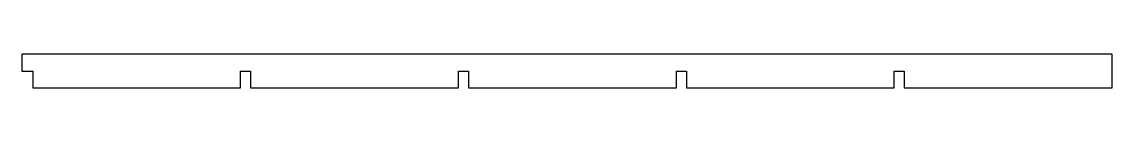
# Model space of a CAD drawing. Header units: millimetres. Extents: x -50 to 50, y -2 to 2.
import ezdxf

# ---------------------------------------------------------------- set-up
doc = ezdxf.new("R2010")
doc.units = ezdxf.units.MM
doc.layers.get('0').update_dxf_attribs({"linetype": 'CONTINUOUS'})

msp = doc.modelspace()

# ---------------------------------------------------------------- linework, layer by layer
for p, q in [((-49, 1.54), (-50.04, 1.54)), ((-50.04, 1.54), (-50.04, -0.02)), ((-30, 1.54), (-49, 1.54)), ((-29, 1.54), (-30, 1.54)), ((-10, 1.54), (-29, 1.54)), ((-9, 1.54), (-10, 1.54)), ((10, 1.54), (-9, 1.54)), ((11, 1.54), (10, 1.54)), ((30, 1.54), (11, 1.54)), ((31, 1.54), (30, 1.54)), ((50.04, 1.54), (31, 1.54)), ((50.04, -1.54), (50.04, 1.54)), ((-50.04, -0.02), (-49.04, -0.02)), ((-49.04, -0.02), (-49.04, -1.54)), ((-29.96, -1.54), (-29.96, -0.02)), ((-29.96, -0.02), (-29.04, -0.02)), ((-29.04, -0.02), (-29.04, -1.54)), ((-9.96, -1.54), (-9.96, -0.02)), ((-9.96, -0.02), (-9.04, -0.02)), ((-9.04, -0.02), (-9.04, -1.54)), ((10.04, -1.54), (10.04, -0.02)), ((10.04, -0.02), (10.96, -0.02)), ((10.96, -0.02), (10.96, -1.54)), ((30.04, -0.02), (30.96, -0.02)), ((30.04, -1.54), (30.04, -0.02)), ((30.96, -0.02), (30.96, -1.54)), ((-49.04, -1.54), (-29.96, -1.54)), ((-29.04, -1.54), (-9.96, -1.54)), ((-9.04, -1.54), (10.04, -1.54)), ((10.96, -1.54), (30.04, -1.54)), ((30.96, -1.54), (50.04, -1.54))]:
    msp.add_line(p, q)

doc.saveas('drawing.dxf')
